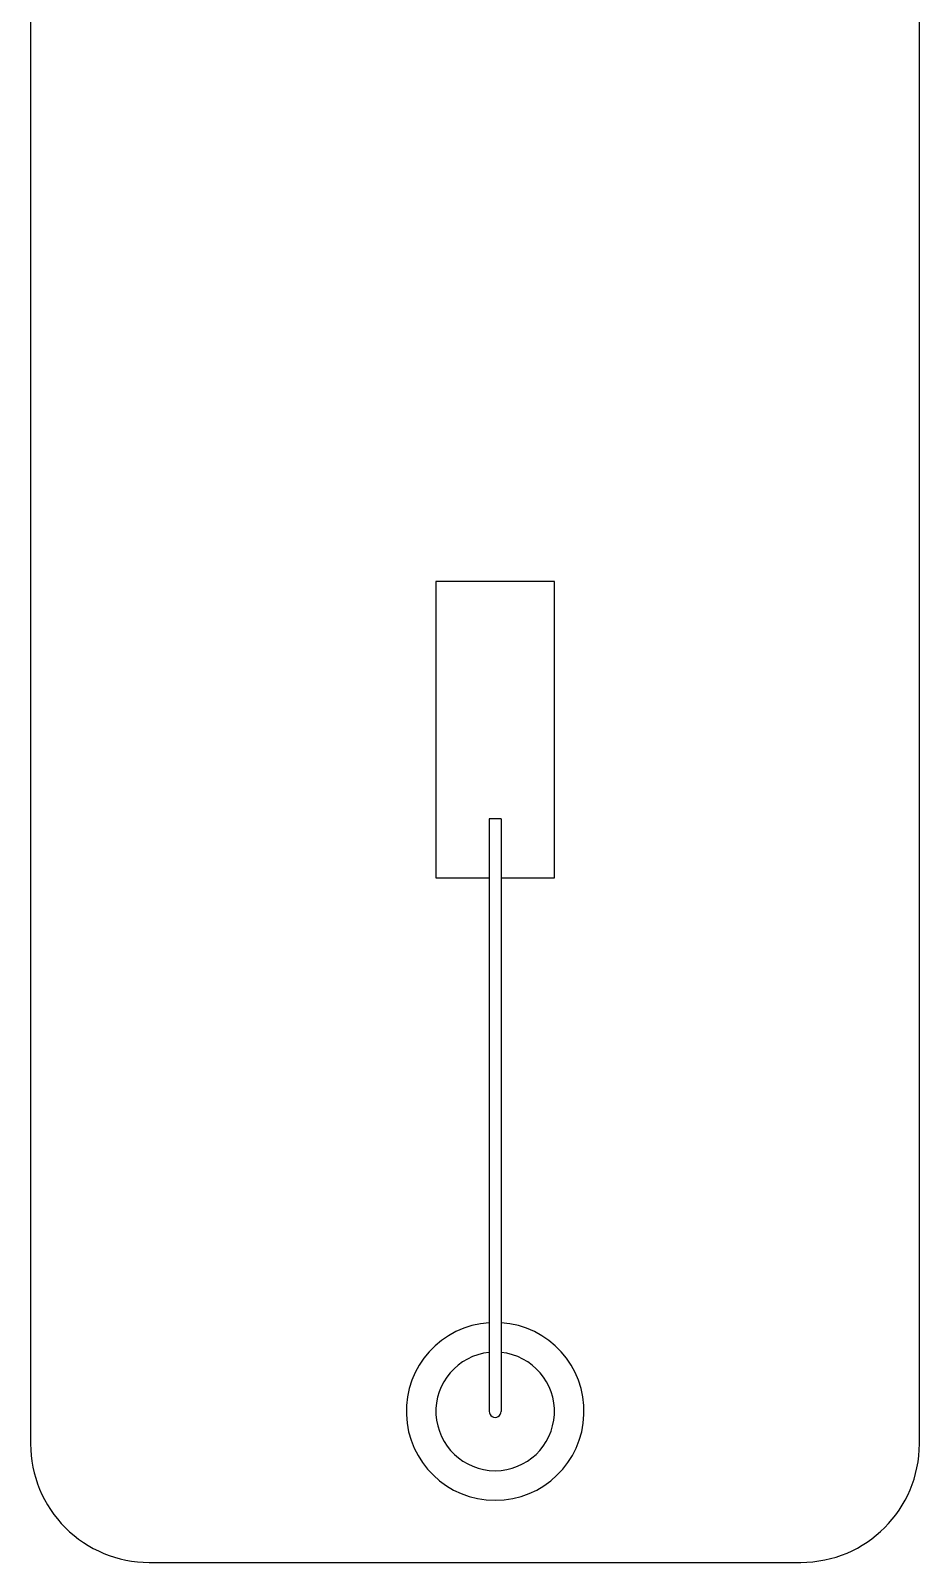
# Model space of a CAD drawing. Extents: x 68243 to 108563, y 14962 to 43474.
# Drawn here: x 90995 to 91745, y 32544 to 33836 of the extents above; entities that cross this region are included whole.
import ezdxf

# ---------------------------------------------------------------- set-up
doc = ezdxf.new("R2010")
doc.units = 0
doc.header["$LTSCALE"] = 1000
doc.header["$MEASUREMENT"] = 0
doc.layers.add('A-立面看线', color=7, linetype='Continuous')

# ---------------------------------------------------------------- blocks, each defined once
blk = doc.blocks.new('*U70')
for p, q in [((1324.999999999942, 4.365574568510056e-11), (-1324.999999999942, -2.91038304567337e-11)), ((1425.000000000087, -649.9999999999127), (1424.999999999956, -99.99999999992724)), ((-1324.999999999898, -749.9999999999418), (1325.000000000087, -749.9999999999418))]:
    blk.add_line(p, q)
at = {"color": 8}
for p, q in [((797.6695969349021, -352.978794558323), (797.6695947411135, -362.9787945582357)), ((797.6695969349021, -352.978794558323), (1297.669596934902, -352.9789042448392)), ((797.6695941927392, -362.9787945582357), (1297.669594192681, -362.9789042448392))]:
    blk.add_line(p, q, dxfattribs=at)
at = {"color": 8, "extrusion": (6.25312421e-07, 2.286108739999992e-08, 0.9999999999998044), "elevation": -0.0855610834899948}
blk.add_lwpolyline([(847.6695968271686, -352.978805531389), (847.6696092161536, -307.7996120201039), (597.6696092164108, -307.7995434660787), (597.6695816967606, -408.1579085513457), (847.6695816963634, -408.1579771054873), (847.6695940852993, -362.9788055313892)], dxfattribs=at)
for centre, start, end in [((1324.999999999942, -99.99999999995634), 0, 90), ((1325.000000000087, -649.9999999999418), 270, 0)]:
    blk.add_arc(centre, 100, start, end)
at = {"color": 8}
for radius, start, end in [(75.00000000000003, 183.8225380186867, 176.177430561082), (50.00000000000002, 185.7391547624348, 174.2608138105792), (5, 269.9999842852288, 89.99998428522882)]:
    blk.add_arc((1297.669595537394, -357.9789042448392), radius, start, end, dxfattribs=at)

msp = doc.modelspace()

# ---------------------------------------------------------------- block references
at = {"layer": 'A-立面看线', "rotation": 270}
msp.add_blockref('*U70', (91744.9809934143, 33968.96342505788), dxfattribs=at)

doc.saveas('drawing.dxf')
